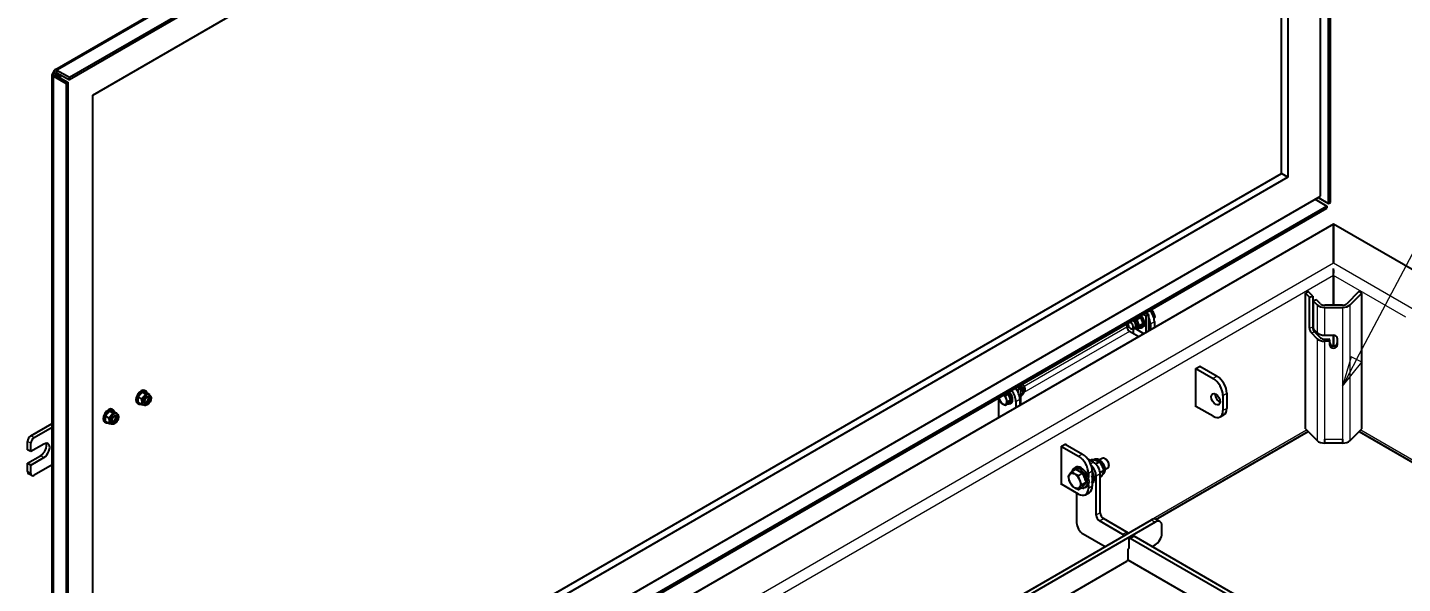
# Model space of a CAD drawing. Header units: millimetres. Extents: x 0 to 5890, y 0 to 4150.
# Drawn here: x 4041 to 5186, y 2961 to 3424 of the extents above; entities that cross this region are included whole.
import ezdxf

# ---------------------------------------------------------------- set-up
doc = ezdxf.new("R2010")
doc.units = ezdxf.units.MM
doc.header["$LTSCALE"] = 10
for name, color, linetype, lineweight in [('Symbol', 7, 'Continuous', 18), ('Visible', 7, 'Continuous', 25), ('Visible Narrow', 7, 'Continuous', 18)]:
    doc.layers.add(name, color=color, linetype=linetype, lineweight=lineweight)
doc.styles.add('Note Text', font='arial.ttf')

# ---------------------------------------------------------------- blocks, each defined once
blk = doc.blocks.new('Balloon3')
at = {"layer": 'Symbol'}
for p, q in [((514.78, 314.75), (524.82, 333.73)), ((514.33, 314.98), (513.61, 312.54)), ((515.22, 314.52), (514.33, 314.98)), ((514.78, 314.75), (513.61, 312.54)), ((513.61, 312.54), (515.22, 314.52))]:
    blk.add_line(p, q, dxfattribs=at)
at = {"layer": 'Symbol', "flags": 128}
blk.add_lwpolyline([(514.33, 314.98), (513.61, 312.54), (515.22, 314.52), (514.33, 314.98)], dxfattribs=at)
at = {"layer": 'Symbol'}
blk.add_circle((526.57, 337.04), 3.75, dxfattribs=at)
blk.add_solid([(514.33, 314.98), (513.61, 312.54), (515.22, 314.52), (514.33, 314.98)], dxfattribs=at)
at = {"layer": 'Symbol', "insert": (526.57, 337.06), "char_height": 2.5, "attachment_point": 5, "style": 'Note Text'}
blk.add_mtext('3', dxfattribs=at)

msp = doc.modelspace()

# ---------------------------------------------------------------- linework, layer by layer
at = {"layer": 'Visible'}
for p, q in [((4063.6, 3388.56), (5110.11, 3992.77)), ((5123.23, 3986.85), (4075.76, 3382.09)), ((5123.23, 3984.96), (4075.76, 3380.2)), ((5117.86, 3283.44), (5117.86, 3981.86)), ((5124.39, 3277.24), (5124.39, 3984.3)), ((5126.02, 3278.18), (5126.02, 3985.24)), ((4095.28, 3367.6), (5090.66, 3942.29)), ((5090.66, 3942.29), (5090.66, 3299.14)), ((5085.22, 3302.28), (5085.22, 3939.15)), ((4061.29, 2678.61), (4061.29, 3384.56)), ((4062.64, 3386.45), (4064.27, 3387.39)), ((4068.08, 3383.31), (4062.64, 3386.45)), ((4062.64, 3384.56), (4062.64, 3386.45)), ((4064.27, 3384.17), (4062.64, 3383.23)), ((4062.64, 3382.68), (4062.64, 3383.23)), ((4062.64, 3383.23), (4072.97, 3377.26)), ((4064.27, 3384.17), (4074.61, 3378.2)), ((4065.42, 3388.05), (4065.9, 3388.33)), ((4075.76, 3382.09), (4065.42, 3388.05)), ((4065.42, 3386.17), (4065.42, 3388.05)), ((4065.42, 3386.17), (4075.76, 3380.2)), ((4069.23, 3383.97), (4068.08, 3383.31)), ((4068.08, 3383.31), (4068.08, 3381.97)), ((4075.76, 3380.2), (4075.76, 3382.09)), ((4074.61, 3378.2), (4072.97, 3377.26)), ((4072.97, 3377.26), (4072.97, 2670.2)), ((4074.61, 3378.2), (4074.61, 2671.15)), ((4095.28, 2724.46), (4095.28, 3367.6)), ((4095.28, 2730.74), (5085.22, 3302.28)), ((5090.66, 3299.14), (4095.28, 2724.46)), ((5090.66, 3299.14), (5085.22, 3302.28)), ((4074.61, 2681.12), (5117.86, 3283.44)), ((5113.44, 3280.89), (5123.23, 3275.24)), ((5115.75, 3282.22), (5124.39, 3277.24)), ((5124.39, 3277.24), (5126.02, 3278.18)), ((4075.76, 2670.48), (5123.23, 3275.24)), ((4075.76, 2668.59), (5123.23, 3273.35)), ((5123.23, 3275.24), (5123.23, 3273.35)), ((5128.74, 3260.2), (4084.4, 2657.25)), ((5128.74, 3227.54), (5128.74, 3260.2)), ((5128.74, 3260.2), (5128.74, 3227.54)), ((5229.37, 3202.11), (5128.74, 3260.2)), ((5128.74, 3217.49), (5128.74, 3192.65)), ((5128.74, 3192.65), (5128.74, 3217.49)), ((5107.59, 3204.03), (5105.34, 3202.73)), ((5105.34, 3202.73), (5108.67, 3199.39)), ((5105.34, 3089.67), (5105.34, 3202.73)), ((5111.34, 3200.28), (5107.59, 3204.03)), ((5108.67, 3199.39), (5111.34, 3200.28)), ((5108.67, 3173.64), (5108.67, 3199.39)), ((5111.34, 3200.28), (5111.34, 3174.53)), ((5114.41, 3197.2), (5111.75, 3196.32)), ((5111.75, 3196.32), (5115.08, 3192.98)), ((5111.75, 3196.32), (5111.75, 3173.71)), ((5117.75, 3193.87), (5114.41, 3197.2)), ((5149.89, 3204.03), (5139.73, 3193.87)), ((5142.4, 3192.98), (5152.14, 3202.73)), ((5152.14, 3202.73), (5149.89, 3204.03)), ((5152.14, 3089.67), (5152.14, 3202.73)), ((4972.36, 3183.73), (4970.18, 3184.99)), ((4972.36, 3186.25), (4974.54, 3184.99)), ((4972.36, 3183.73), (4974.54, 3184.99)), ((4974.54, 3184.99), (4974.54, 3171.17)), ((4976.59, 3187.2), (4977.87, 3187.94)), ((5136.07, 3192.65), (5121.41, 3192.65)), ((5121.41, 3190.87), (5136.07, 3190.87)), ((4961.17, 3173.09), (4963.54, 3174.46)), ((4962.02, 3168.97), (4962.02, 3173.27)), ((4970.73, 3168.97), (4963.95, 3172.89)), ((4964.7, 3173.15), (4965.45, 3173.59)), ((4967.81, 3182.14), (4965.2, 3180.63)), ((4967.81, 3174.31), (4965.2, 3172.81)), ((4969.77, 3177.1), (4967.16, 3175.59)), ((4970, 3174.64), (4969.13, 3174.13)), ((4972.36, 3183.73), (4972.36, 3169.92)), ((4976.17, 3177.14), (4976.17, 3172.12)), ((4978.92, 3182.38), (4979.83, 3182.9)), ((4979.43, 3179.02), (4979.43, 3174)), ((5112.13, 3172.69), (5115.08, 3169.74)), ((4966.38, 3166.46), (4958.76, 3170.86)), ((5115.08, 3164.72), (5110.21, 3169.59)), ((5112.87, 3170.48), (5117.75, 3165.61)), ((5121.41, 3167.63), (5128.74, 3167.63)), ((5121.41, 3164.39), (5124.89, 3164.39)), ((5124.89, 3162.61), (5121.41, 3162.61)), ((5125.66, 3161.98), (5125.66, 3163.76)), ((5125.66, 3159.47), (5125.66, 3161.98)), ((5128.74, 3167.63), (5128.74, 3158.73)), ((5128.74, 3158.73), (5128.74, 3167.63)), ((5131.82, 3165.12), (5131.82, 3159.47)), ((5014.11, 3140), (5017.64, 3142.05)), ((5014.11, 3107.97), (5014.11, 3140)), ((5014.11, 3139.85), (5028.38, 3131.6)), ((5017.23, 3141.81), (5031.65, 3133.49)), ((5017.64, 3142.05), (5017.64, 3141.58)), ((4133.2, 3116.06), (4135.81, 3114.56)), ((4136.59, 3120.28), (4139.2, 3118.77)), ((4139.47, 3121.2), (4138.6, 3121.7)), ((4139.97, 3119.97), (4142.58, 3118.47)), ((4142.54, 3117.86), (4141.78, 3118.29)), ((4849.98, 3099.26), (4849.98, 3115.23)), ((4857.81, 3118.62), (4855.44, 3117.26)), ((4856.52, 3119.37), (4857.81, 3118.62)), ((4857.81, 3118.62), (4859.76, 3113.58)), ((4864.08, 3123.15), (4865.75, 3122.18)), ((4867.93, 3123.44), (4865.75, 3124.7)), ((4867.93, 3123.44), (4865.75, 3122.18)), ((4865.75, 3122.18), (4865.75, 3120.49)), ((4867.04, 3123.95), (4868.11, 3124.57)), ((4867.93, 3123.44), (4867.93, 3109.62)), ((4867.93, 3118.3), (4870.07, 3119.53)), ((4867.93, 3116.64), (4868.11, 3116.75)), ((4869.5, 3118.19), (4869.05, 3117.93)), ((4871.31, 3121.21), (4870.74, 3120.88)), ((5036.54, 3117.47), (5036.54, 3104.91)), ((5039.81, 3119.36), (5039.81, 3106.8)), ((4109.39, 3104.58), (4112, 3103.07)), ((4112.28, 3105.5), (4111.41, 3106)), ((4112.78, 3104.27), (4115.39, 3102.77)), ((4133.32, 3110.54), (4132.45, 3111.04)), ((4133.2, 3111.55), (4135.81, 3110.04)), ((4137.75, 3109.56), (4136.99, 3110)), ((4857.81, 3110.8), (4855.44, 3109.44)), ((4859.76, 3113.58), (4857.4, 3112.22)), ((4859.76, 3113.58), (4857.81, 3110.8)), ((4860.12, 3111.2), (4859.25, 3110.7)), ((4864.12, 3112.45), (4864.12, 3107.42)), ((4867.38, 3114.33), (4867.38, 3109.31)), ((5028.38, 3100.2), (5014.11, 3108.44)), ((5014.51, 3108.21), (5014.11, 3107.97)), ((4043.6, 3084.03), (4061.29, 3094.24)), ((4106.12, 3094.84), (4105.25, 3095.34)), ((4106, 3100.36), (4108.61, 3098.85)), ((4106, 3095.85), (4108.61, 3094.34)), ((4110.55, 3093.86), (4109.8, 3094.29)), ((4115.34, 3102.15), (4114.59, 3102.59)), ((5034.15, 3099.63), (5037.42, 3101.51)), ((4046.32, 3082.46), (4061.29, 3091.1)), ((4980.77, 3014.41), (5107.45, 3087.56)), ((5105.34, 3089.67), (5115.08, 3079.93)), ((5121.41, 3077.82), (5121.41, 3081.27)), ((5136.07, 3081.27), (5136.07, 3077.82)), ((5142.4, 3079.93), (5152.14, 3089.67)), ((5150.02, 3087.56), (5253.4, 3027.87)), ((4040.88, 3072.41), (4040.88, 3079.32)), ((4043.6, 3070.84), (4040.88, 3072.41)), ((4043.6, 3070.84), (4043.6, 3077.75)), ((4054.48, 3077.12), (4043.6, 3070.84)), ((4902.05, 3075.31), (4905.59, 3077.35)), ((4902.05, 3043.28), (4902.05, 3075.31)), ((4902.05, 3075.16), (4916.33, 3066.91)), ((4905.18, 3077.12), (4919.6, 3068.8)), ((4905.59, 3077.35), (4905.59, 3076.88)), ((5121.41, 3078.19), (5136.07, 3078.19)), ((4040.88, 3061.1), (4051.76, 3067.38)), ((4043.6, 3059.53), (4040.88, 3061.1)), ((4040.88, 3054.19), (4040.88, 3061.1)), ((4043.6, 3059.53), (4054.48, 3065.81)), ((4043.6, 3052.62), (4043.6, 3059.53)), ((4061.29, 3059.69), (4046.32, 3051.05)), ((4928.85, 3061.89), (4924.11, 3064.62)), ((4926.21, 3063.41), (4927.93, 3064.4)), ((4929.65, 3064.18), (4929.36, 3064.02)), ((4930.64, 3060.5), (4933.59, 3062.2)), ((4936.06, 3065.1), (4933.87, 3063.84)), ((4938.91, 3064.56), (4938.36, 3064.87)), ((4941.63, 3059.85), (4941.63, 3059.22)), ((4044.4, 3050.86), (4041.68, 3052.43)), ((4913.96, 3056.06), (4910.48, 3054.06)), ((4912.54, 3056.85), (4913.9, 3057.63)), ((4913.96, 3056.06), (4919.69, 3052.75)), ((4916.22, 3050.75), (4919.69, 3052.75)), ((4919.69, 3052.75), (4922.56, 3045.35)), ((4924.49, 3052.78), (4924.49, 3049.2)), ((4927.76, 3054.67), (4927.76, 3051.08)), ((4931.02, 3017.92), (4931.02, 3050.58)), ((4934.24, 3053.25), (4937.22, 3054.97)), ((4934.28, 3019.81), (4934.28, 3052.47)), ((4935.19, 3049.95), (4934.28, 3049.42)), ((4936.67, 3052.01), (4936.06, 3051.66)), ((4940.67, 3057.11), (4938.48, 3055.84)), ((4916.33, 3035.51), (4902.05, 3043.75)), ((4902.46, 3043.52), (4902.05, 3043.28)), ((4914.7, 3036.45), (4914.7, 3011.64)), ((4916.22, 3039.27), (4919.69, 3041.27)), ((4919.09, 3043.35), (4922.56, 3045.35)), ((4922.56, 3045.35), (4919.69, 3041.27)), ((4921.77, 3040.86), (4923.13, 3041.65)), ((4922.1, 3034.94), (4925.37, 3036.82)), ((4924.49, 3043.17), (4924.49, 3040.22)), ((4927.76, 3045.06), (4927.76, 3042.1)), ((4251.83, 2595.33), (4976.98, 3014)), ((4980.25, 3012.11), (4255.09, 2593.44)), ((4953.32, 3001.91), (4933.74, 3013.21)), ((4956.59, 3003.79), (4937, 3015.1)), ((4984.09, 3012.49), (4980.83, 3014.38)), ((4920.14, 3002.22), (4938.36, 2991.7)), ((4985.69, 3002.69), (4985.69, 3008.97)), ((4957.67, 2989.66), (4957.95, 2989.82)), ((4957.67, 2981.49), (4957.67, 2989.66)), ((4958.22, 2997.82), (4958.22, 2990.29)), ((4961.8, 3000.41), (4958.54, 2998.53)), ((5067.55, 2935.96), (4959.31, 2998.45)), ((5070.81, 2937.84), (4962.57, 3000.34)), ((4977.53, 2991.7), (4980.25, 2993.27)), ((4870.64, 2929.99), (4956.59, 2979.61)), ((4957.48, 2980.67), (5052.59, 2925.75))]:
    msp.add_line(p, q, dxfattribs=at)
for centre, major_axis, ratio, start_param, end_param in [((4065.9, 3384.56), (-4.62, 0), 0.5773503, 5.4977871, 7.0685835), ((4065.9, 3384.56), (-2.31, 4), 0.5773503, 5.4977871, 7.0685835), ((4966.92, 3179.97), (3.08, -5.33), 0.5773503, 0, 2.0285584), ((4969.1, 3181.22), (5, -8.66), 0.5773503, 1.7941247, 1.8462299), ((4972.36, 3183.11), (5, -8.66), 0.5773503, 0.7853982, 1.8462299), ((5121.41, 3195.09), (-7.31, 0), 0.5773503, 0.5235988, 1.5707963), ((5121.41, 3195.09), (4.23, 0), 0.5773503, 3.6651914, 4.712389), ((5136.07, 3195.09), (4.23, 0), 0.5773503, 4.712389, 5.7595865), ((5136.07, 3195.09), (-7.31, 0), 0.5773503, 1.5707963, 2.6179939), ((4958.76, 3173.37), (-3.08, 0), 0.5773503, 4.9712936, 5.4977871), ((4958.76, 3173.37), (-1.54, 2.66), 0.5773503, 0.7853982, 2.3561945), ((4959.63, 3175.76), (1.54, -2.66), 0.5773503, 3.6282876, 8.938083), ((4962, 3177.13), (1.54, -2.66), 0.5773503, 1.8506348, 2.6548977), ((4961.78, 3177), (1.75, -3.04), 0.5773503, 5.7837058, 8.742124), ((4962, 3177.13), (1.75, -3.04), 0.5773503, 5.7837058, 6.2199043), ((4962, 3177.13), (1.54, -2.66), 0.5773503, 0, 1.2909579), ((4963.06, 3177.74), (2.39, -4.15), 0.5773503, 1.3089969, 2.1746273), ((4963.06, 3177.74), (2.39, -4.15), 0.5773503, 0, 0.2617994), ((4963.06, 3177.74), (2.39, -4.15), 0.5773503, 0.2617994, 1.3089969), ((4966.05, 3179.46), (3.08, -5.33), 0.5773503, 5.7638028, 8.3117438), ((4969.1, 3181.22), (5, -8.66), 0.5773503, 0.7853982, 1.4785581), ((5110.21, 3172.1), (-0.97, 2.92), 0.4082483, 0.8860771, 2.4568735), ((5112.87, 3172.99), (0.97, -2.92), 0.4082483, 4.0276698, 5.5984661), ((5112.13, 3173.32), (-0.243, 0.73), 0.4082483, 0.8860771, 2.4568735), ((5121.41, 3171.85), (7.31, 0), 0.5773503, 3.6651914, 4.712389), ((5121.41, 3166.83), (-7.31, 0), 0.5773503, 0.5235988, 1.5707963), ((5121.41, 3166.83), (4.23, 0), 0.5773503, 3.6651914, 4.712389), ((5124.89, 3163.76), (0.769, 0), 0.8164966, 0, 1.5707963), ((5124.89, 3161.98), (0.769, 0), 0.8164966, 0, 1.5707963), ((5128.74, 3161.25), (-3.08, 0), 0.8164966, 0, 3.1415927), ((5128.74, 3165.12), (3.08, 0), 0.8164966, 0, 1.5707963), ((5128.74, 3159.47), (3.08, 0), 0.8164966, 3.1415927, 6.2831853), ((4869.77, 3123.88), (1.54, -2.66), 0.5773503, 0, 2.6548977), ((5028.38, 3122.18), (5.77, -9.99), 0.5773503, 0.7853982, 2.3561945), ((5031.65, 3124.07), (-5.77, 9.99), 0.5773503, 3.9269908, 5.4977871), ((4135.53, 3116.37), (-3.08, -5.33), 0.5773503, 3.1415927, 6.2831853), ((4136.4, 3115.87), (-3.08, -5.33), 0.5773503, 2.6222102, 6.8025678), ((4139.39, 3114.14), (2.39, 4.15), 0.5773503, 1.3089969, 2.3561945), ((4139.39, 3114.14), (2.39, 4.15), 0.5773503, 0.2617994, 1.3089969), ((4140.44, 3113.53), (1.54, 2.66), 0.5773503, 1.8506348, 7.5741432), ((4139.39, 3114.14), (1.54, 2.66), 0.5773503, 3.4922695, 5.9325084), ((4139.39, 3114.14), (1.54, 2.66), 0.5773503, 3.4922695, 5.9325084), ((4140.44, 3113.53), (1.75, 3.04), 0.5773503, 3.2048737, 6.2199043), ((4139.39, 3114.14), (2.39, 4.15), 0.5773503, 0, 0.2617994), ((4853.29, 3114.36), (2.38, -4.13), 0.5773503, 4.105582, 8.4607886), ((4856.18, 3116.03), (-2.38, 4.13), 0.5773503, 5.0643699, 5.319196), ((4856.18, 3116.03), (3.08, -5.33), 0.5773503, 5.7638028, 8.3117438), ((4856.18, 3116.03), (-2.38, 4.13), 0.5773503, 3.9392997, 4.9618795), ((4857.05, 3116.53), (3.08, -5.33), 0.5773503, 0, 2.0285584), ((4857.05, 3116.53), (5, -8.66), 0.5773503, 0.7853982, 1.8462299), ((4860.31, 3118.41), (5, -8.66), 0.5773503, 0.7853982, 1.8462299), ((5033.82, 3116.22), (2.6, -4.5), 0.5773503, 3.8212665, 5.6035115), ((4108.33, 3100.67), (-3.08, -5.33), 0.5773503, 3.1415927, 6.2831853), ((4109.2, 3100.17), (-3.08, -5.33), 0.5773503, 2.6222102, 6.8025678), ((4139.39, 3114.14), (-2.39, -4.15), 0.5773503, 5.4977871, 6.2831853), ((4856.18, 3116.03), (2.38, -4.13), 0.5773503, 0.0117019, 0.5118969), ((5028.38, 3109.62), (5.77, -9.99), 0.5773503, 5.4977871, 7.0685835), ((5031.65, 3111.51), (5.77, -9.99), 0.5773503, 0, 0.7853982), ((4112.19, 3098.44), (2.39, 4.15), 0.5773503, 1.3089969, 2.3561945), ((4112.19, 3098.44), (-2.39, -4.15), 0.5773503, 5.4977871, 6.2831853), ((4112.19, 3098.44), (2.39, 4.15), 0.5773503, 0.2617994, 1.3089969), ((4113.25, 3097.83), (1.54, 2.66), 0.5773503, 1.8506348, 7.5741432), ((4112.19, 3098.44), (1.54, 2.66), 0.5773503, 3.4922695, 5.9325084), ((4112.19, 3098.44), (1.54, 2.66), 0.5773503, 3.4922695, 5.9325084), ((4113.25, 3097.83), (1.75, 3.04), 0.5773503, 3.2048737, 6.2199043), ((4112.19, 3098.44), (2.39, 4.15), 0.5773503, 0, 0.2617994), ((4043.6, 3080.89), (1.92, 3.33), 0.5773503, 0.7853982, 2.3561945), ((4046.32, 3079.32), (1.92, 3.33), 0.5773503, 0.7853982, 2.3561945), ((4051.76, 3073.04), (3.46, 6), 0.5773503, 3.9269908, 5.8794706), ((4054.48, 3071.47), (3.46, 6), 0.5773503, 3.9269908, 7.0685835), ((5121.41, 3082.04), (7.31, 0), 0.5773503, 3.6651914, 4.712389), ((5136.07, 3082.04), (7.31, 0), 0.5773503, 4.712389, 5.7595865), ((4917.15, 3048.86), (-4.62, 7.99), 0.5773503, 2.5852834, 6.8394946), ((4918.51, 3049.64), (-4.62, 7.99), 0.5773503, 3.1415927, 6.2831853), ((4916.33, 3057.49), (5.77, -9.99), 0.5773503, 0.7853982, 2.3561945), ((4919.6, 3059.38), (-5.77, 9.99), 0.5773503, 3.9269908, 5.4977871), ((4925.58, 3053.72), (3.85, -6.66), 0.5773503, 0.7853982, 2.083884), ((4928.85, 3055.61), (-3.85, 6.66), 0.5773503, 3.9269908, 5.4977871), ((4938.36, 3061.1), (2.31, -4), 0.5773503, 0, 3.1415927), ((4938.91, 3061.42), (-1.92, 3.33), 0.5773503, 3.9269908, 5.4977871), ((4043.6, 3055.76), (-1.92, -3.33), 0.5773503, 5.4977871, 6.2831853), ((4046.32, 3054.19), (-1.92, -3.33), 0.5773503, 5.4977871, 7.0685835), ((4917.15, 3048.86), (-3.51, 6.08), 0.5773503, 5.1367028, 5.8588714), ((4917.15, 3048.86), (-3.51, 6.08), 0.5773503, 4.0265806, 4.8745986), ((4921.5, 3051.37), (4.62, -7.99), 0.5773503, 0.3742603, 1.196536), ((4922.86, 3052.15), (4.62, -7.99), 0.5773503, 0.0626639, 1.5081324), ((4916.33, 3044.93), (5.77, -9.99), 0.5773503, 5.4977871, 7.0685835), ((4917.15, 3048.86), (3.51, -6.08), 0.5773503, 0.0478514, 0.4757473), ((4919.6, 3046.81), (5.77, -9.99), 0.5773503, 0, 0.7853982), ((4933.74, 3016.35), (1.92, -3.33), 0.5773503, 3.9269908, 5.4977871), ((4937, 3018.24), (-1.92, 3.33), 0.5773503, 0.7853982, 2.3561945), ((4976.98, 3007.72), (3.85, 6.66), 0.5773503, 0, 0.7853982), ((4980.25, 3005.83), (3.85, 6.66), 0.5773503, 5.4977871, 7.0685835), ((4920.14, 3008.5), (-3.85, 6.66), 0.5773503, 0.7853982, 2.3561945), ((4953.32, 3000.65), (0.77, -1.33), 0.5773503, 1.3930857, 2.3561945), ((4956.59, 3002.54), (-0.77, 1.33), 0.5773503, 4.5346784, 5.4977871), ((4980.25, 2999.55), (-3.85, -6.66), 0.5773503, 0.7853982, 2.3561945), ((4957.67, 2990.6), (0.385, -0.666), 0.5773503, 6.0213859, 7.0685835), ((4959.31, 2997.2), (-0.77, 1.33), 0.5773503, 5.4977871, 7.0685835), ((4962.57, 2999.08), (-0.77, 1.33), 0.5773503, 5.4977871, 6.2831853), ((4956.59, 2980.87), (0.77, 1.33), 0.5773503, 3.9269908, 5.4977871)]:
    msp.add_ellipse(centre, major_axis=major_axis, ratio=ratio, start_param=start_param, end_param=end_param, dxfattribs=at)
for centre, major_axis in [((4140.67, 3113.41), (-1.75, -3.04)), ((5030.56, 3114.33), (-2.6, 4.5)), ((4113.47, 3097.7), (-1.75, -3.04)), ((4913.07, 3046.5), (-3.51, 6.08))]:
    msp.add_ellipse(centre, major_axis=major_axis, ratio=0.5773503, dxfattribs=at)
for points, knots in [([(5128.74, 3217.49), (5128.74, 3218.59), (5128.67, 3219.76), (5128.66, 3221.05), (5128.66, 3221.28), (5128.67, 3222.09), (5128.7, 3222.64), (5128.74, 3223.17)], [0, 0, 0, 0, 0.27672696, 0.27672696, 0.33663418, 0.33663418, 0.49173782, 0.49173782, 0.49173782, 0.49173782]), ([(5128.74, 3217.49), (5128.74, 3218.59), (5128.81, 3219.76), (5128.82, 3221.05), (5128.82, 3221.28), (5128.8, 3222.09), (5128.77, 3222.64), (5128.74, 3223.17)], [0, 0, 0, 0, 0.27672696, 0.27672696, 0.33663418, 0.33663418, 0.49173782, 0.49173782, 0.49173782, 0.49173782]), ([(4964.7, 3173.15), (4964.44, 3173), (4964.14, 3172.91), (4963.51, 3172.83), (4963.17, 3172.86), (4962.47, 3173.04), (4962.1, 3173.21), (4961.75, 3173.43)], [2.35619449, 2.35619449, 2.35619449, 2.35619449, 2.5993223, 2.5993223, 2.86696248, 2.86696248, 3.17980529, 3.17980529, 3.17980529, 3.17980529]), ([(4142.54, 3117.86), (4142.8, 3117.7), (4143.03, 3117.5), (4143.41, 3116.99), (4143.55, 3116.68), (4143.75, 3115.97), (4143.79, 3115.56), (4143.76, 3114.66), (4143.67, 3114.18), (4143.38, 3113.22), (4143.18, 3112.75), (4142.69, 3111.85), (4142.4, 3111.43), (4141.75, 3110.66), (4141.4, 3110.32), (4140.63, 3109.77), (4140.22, 3109.55), (4139.4, 3109.28), (4138.99, 3109.23), (4138.29, 3109.32), (4138, 3109.41), (4137.75, 3109.56)], [2.3561945, 2.3561945, 2.3561945, 2.3561945, 2.5993223, 2.5993223, 2.8669625, 2.8669625, 3.1887948, 3.1887948, 3.538968, 3.538968, 3.8871992, 3.8871992, 4.2324161, 4.2324161, 4.5795698, 4.5795698, 4.930502, 4.930502, 5.261265, 5.261265, 5.4977871, 5.4977871, 5.4977871, 5.4977871]), ([(4869.5, 3118.19), (4869.76, 3118.34), (4869.99, 3118.55), (4870.37, 3119.06), (4870.51, 3119.36), (4870.71, 3120.07), (4870.75, 3120.49), (4870.72, 3121.38), (4870.63, 3121.87), (4870.34, 3122.82), (4870.14, 3123.3), (4869.65, 3124.19), (4869.36, 3124.62), (4868.72, 3125.38), (4868.36, 3125.71), (4867.99, 3125.99)], [0.7853982, 0.7853982, 0.7853982, 0.7853982, 1.028526, 1.028526, 1.2961662, 1.2961662, 1.6179985, 1.6179985, 1.9681717, 1.9681717, 2.3164029, 2.3164029, 2.6616198, 2.6616198, 3.0048628, 3.0048628, 3.0048628, 3.0048628]), ([(4115.34, 3102.15), (4115.6, 3102), (4115.83, 3101.79), (4116.21, 3101.29), (4116.35, 3100.98), (4116.56, 3100.27), (4116.6, 3099.85), (4116.56, 3098.96), (4116.47, 3098.48), (4116.19, 3097.52), (4115.99, 3097.05), (4115.5, 3096.15), (4115.21, 3095.73), (4114.56, 3094.96), (4114.2, 3094.62), (4113.44, 3094.06), (4113.03, 3093.84), (4112.21, 3093.58), (4111.79, 3093.53), (4111.09, 3093.62), (4110.81, 3093.71), (4110.55, 3093.86)], [2.3561945, 2.3561945, 2.3561945, 2.3561945, 2.5993223, 2.5993223, 2.8669625, 2.8669625, 3.1887948, 3.1887948, 3.538968, 3.538968, 3.8871992, 3.8871992, 4.2324161, 4.2324161, 4.5795698, 4.5795698, 4.930502, 4.930502, 5.261265, 5.261265, 5.4977871, 5.4977871, 5.4977871, 5.4977871]), ([(4936.67, 3052.01), (4937.06, 3052.23), (4937.39, 3052.54), (4937.95, 3053.29), (4938.16, 3053.74), (4938.45, 3054.78), (4938.5, 3055.4), (4938.45, 3056.71), (4938.32, 3057.42), (4937.89, 3058.82), (4937.6, 3059.51), (4936.87, 3060.83), (4936.45, 3061.45), (4935.5, 3062.57), (4934.97, 3063.06), (4933.85, 3063.88), (4933.26, 3064.2), (4932.06, 3064.59), (4931.45, 3064.67), (4930.44, 3064.54), (4930.02, 3064.4), (4929.65, 3064.18)], [3.765512, 3.765512, 3.765512, 3.765512, 4.0106499, 4.0106499, 4.2804264, 4.2804264, 4.603301, 4.603301, 4.9523985, 4.9523985, 5.2993226, 5.2993226, 5.6433901, 5.6433901, 5.9893465, 5.9893465, 6.339012, 6.339012, 6.6698578, 6.6698578, 6.9071047, 6.9071047, 6.9071047, 6.9071047])]:
    msp.add_open_spline(points, degree=3, knots=knots, dxfattribs=at)
for points, weights in [([(4976.75, 3188.78), (4977.31, 3188.41), (4977.87, 3187.94)], [1.06709463125, 1.0491851071, 1]), ([(4977.87, 3187.94), (4979.21, 3185.63), (4979.83, 3182.9)], [1, 1.15470053838, 1]), ([(4965.2, 3180.63), (4964.4, 3180.95), (4963.75, 3181.28)], [1, 1.02446022859, 1.01739337731]), ([(4964.56, 3173.08), (4964.86, 3172.94), (4965.2, 3172.81)], [1.01488616935, 1.01016598384, 1]), ([(4965.99, 3178), (4965.54, 3179.17), (4965.2, 3180.63)], [1, 1.0379548493, 1]), ([(4965.2, 3172.81), (4965.54, 3173.44), (4965.99, 3174.09)], [1, 1.0379548493, 1]), ([(4967.16, 3175.59), (4966.45, 3176.83), (4965.99, 3178)], [1, 1.0379548493, 1]), ([(4965.99, 3174.09), (4966.45, 3174.73), (4967.16, 3175.59)], [1, 1.0379548493, 1]), ([(4966.69, 3182.98), (4967.25, 3182.6), (4967.81, 3182.14)], [1.01739337731, 1.02446022859, 1]), ([(4967.81, 3182.14), (4968.53, 3180.9), (4968.98, 3179.73)], [1, 1.0379548493, 1]), ([(4968.98, 3175.81), (4968.53, 3175.17), (4967.81, 3174.31)], [1, 1.0379548493, 1]), ([(4968.98, 3179.73), (4969.44, 3178.56), (4969.77, 3177.1)], [1, 1.0379548493, 1]), ([(4969.77, 3177.1), (4969.44, 3176.46), (4968.98, 3175.81)], [1, 1.0379548493, 1]), ([(4979.83, 3182.9), (4979.51, 3182.3), (4979.1, 3181.7)], [1, 1.07259041158, 1.07705736466]), ([(4133.01, 3113.92), (4133.01, 3114.96), (4133.2, 3116.06)], [1, 1.0379548493, 1]), ([(4133.2, 3116.06), (4133.92, 3117.3), (4134.7, 3118.28)], [1, 1.0379548493, 1]), ([(4134.7, 3118.28), (4135.49, 3119.26), (4136.59, 3120.28)], [1, 1.0379548493, 1]), ([(4137.69, 3116.55), (4136.91, 3115.58), (4135.81, 3114.56)], [1, 1.0379548493, 1]), ([(4136.59, 3120.28), (4137.3, 3120.31), (4138.09, 3120.24)], [1, 1.0379548493, 1]), ([(4139.2, 3118.77), (4138.48, 3117.53), (4137.69, 3116.55)], [1, 1.0379548493, 1]), ([(4138.09, 3120.24), (4138.88, 3120.17), (4139.97, 3119.97)], [1, 1.0379548493, 1]), ([(4141.08, 3118.51), (4140.3, 3118.58), (4139.2, 3118.77)], [1, 1.0379548493, 1]), ([(4142.58, 3118.47), (4141.87, 3118.44), (4141.08, 3118.51)], [1, 1.0379548493, 1]), ([(4142.67, 3117.77), (4142.64, 3118.1), (4142.58, 3118.47)], [1.01488616935, 1.01016598384, 1]), ([(4849.89, 3115.54), (4850.45, 3113.58), (4851.53, 3111.7)], [1.05111648173, 1.12239680648, 1]), ([(4855.44, 3117.26), (4854.64, 3117.58), (4853.99, 3117.91)], [1, 1.0491851071, 1.06709463125]), ([(4857.4, 3112.22), (4856.07, 3114.53), (4855.44, 3117.26)], [1, 1.15470053838, 1]), ([(4866.99, 3125.41), (4867.55, 3125.04), (4868.11, 3124.57)], [1.01739337731, 1.02446022859, 1]), ([(4868.11, 3124.57), (4868.83, 3123.33), (4869.28, 3122.16)], [1, 1.0379548493, 1]), ([(4869.28, 3118.25), (4868.83, 3117.61), (4868.11, 3116.75)], [1, 1.0379548493, 1]), ([(4869.28, 3122.16), (4869.73, 3120.99), (4870.07, 3119.53)], [1, 1.0379548493, 1]), ([(4870.07, 3119.53), (4869.73, 3118.9), (4869.28, 3118.25)], [1, 1.0379548493, 1]), ([(4107.51, 3102.58), (4108.29, 3103.56), (4109.39, 3104.58)], [1, 1.0379548493, 1]), ([(4109.39, 3104.58), (4110.11, 3104.6), (4110.89, 3104.53)], [1, 1.0379548493, 1]), ([(4110.89, 3104.53), (4111.68, 3104.46), (4112.78, 3104.27)], [1, 1.0379548493, 1]), ([(4133.2, 3111.55), (4133.01, 3112.87), (4133.01, 3113.92)], [1, 1.0379548493, 1]), ([(4135.81, 3114.56), (4136, 3113.24), (4136, 3112.19)], [1, 1.0379548493, 1]), ([(4136, 3112.19), (4136, 3111.14), (4135.81, 3110.04)], [1, 1.0379548493, 1]), ([(4135.81, 3110.04), (4136.65, 3109.89), (4137.3, 3109.82)], [1, 1.02892942038, 1.01375847525]), ([(4851.53, 3111.7), (4853.13, 3110.36), (4855.44, 3109.44)], [1, 1.15470053838, 1]), ([(4855.44, 3109.44), (4856.07, 3110.62), (4857.4, 3112.22)], [1, 1.15470053838, 1]), ([(4105.81, 3098.21), (4105.81, 3099.26), (4106, 3100.36)], [1, 1.0379548493, 1]), ([(4106, 3095.85), (4105.81, 3097.17), (4105.81, 3098.21)], [1, 1.0379548493, 1]), ([(4106, 3100.36), (4106.72, 3101.6), (4107.51, 3102.58)], [1, 1.0379548493, 1]), ([(4110.5, 3100.85), (4109.71, 3099.87), (4108.61, 3098.85)], [1, 1.0379548493, 1]), ([(4108.61, 3098.85), (4108.8, 3097.53), (4108.8, 3096.49)], [1, 1.0379548493, 1]), ([(4108.8, 3096.49), (4108.8, 3095.44), (4108.61, 3094.34)], [1, 1.0379548493, 1]), ([(4108.61, 3094.34), (4109.46, 3094.19), (4110.1, 3094.12)], [1, 1.02892942038, 1.01375847525]), ([(4112, 3103.07), (4111.28, 3101.83), (4110.5, 3100.85)], [1, 1.0379548493, 1]), ([(4113.88, 3102.81), (4113.1, 3102.88), (4112, 3103.07)], [1, 1.0379548493, 1]), ([(4115.39, 3102.77), (4114.67, 3102.74), (4113.88, 3102.81)], [1, 1.0379548493, 1]), ([(4115.48, 3102.07), (4115.44, 3102.4), (4115.39, 3102.77)], [1.01488616935, 1.01016598384, 1]), ([(4927.93, 3064.4), (4929.72, 3063.97), (4931.04, 3063.46)], [1, 1.0379548493, 1]), ([(4931.04, 3063.46), (4932.35, 3062.95), (4933.59, 3062.2)], [1, 1.0379548493, 1]), ([(4933.59, 3062.2), (4934.84, 3060.42), (4935.69, 3058.74)], [1, 1.0379548493, 1]), ([(4935.69, 3058.74), (4936.53, 3057.07), (4937.22, 3054.97)], [1, 1.0379548493, 1]), ([(4910.48, 3054.06), (4908.53, 3051.72), (4907.61, 3049.98)], [1, 1.15470053838, 1]), ([(4907.61, 3049.98), (4908.53, 3045.98), (4910.48, 3042.58)], [1, 1.15470053838, 1]), ([(4916.22, 3050.75), (4912.83, 3052.1), (4910.48, 3054.06)], [1, 1.15470053838, 1]), ([(4919.09, 3043.35), (4917.14, 3046.75), (4916.22, 3050.75)], [1, 1.15470053838, 1]), ([(4936.48, 3052.62), (4936.01, 3051.45), (4935.19, 3049.95)], [1, 1.0379548493, 1]), ([(4937.22, 3054.97), (4936.96, 3053.78), (4936.48, 3052.62)], [1, 1.0379548493, 1]), ([(4910.48, 3042.58), (4912.83, 3040.62), (4916.22, 3039.27)], [1, 1.15470053838, 1]), ([(4916.22, 3039.27), (4917.14, 3041.01), (4919.09, 3043.35)], [1, 1.15470053838, 1])]:
    msp.add_rational_spline(points, weights, degree=2, dxfattribs=at)
at = {"layer": 'Visible Narrow'}
for p, q in [((5112.42, 3992.54), (4065.9, 3388.33)), ((4062.64, 3382.68), (4062.64, 2676.72)), ((5128.74, 3227.54), (4140.97, 2657.25)), ((5201.08, 3185.78), (5128.74, 3227.54)), ((5128.74, 3217.49), (4151.47, 2653.27)), ((5188.96, 3182.73), (5128.74, 3217.49)), ((5115.08, 3192.98), (5115.08, 3169.74)), ((5121.41, 3167.63), (5121.41, 3190.87)), ((5136.07, 3190.87), (5136.07, 3081.27)), ((5142.4, 3079.93), (5142.4, 3192.98)), ((4871.02, 3125.22), (4956.59, 3174.63)), ((4956.59, 3174.63), (4956.59, 3177.14)), ((4976.17, 3177.14), (4979.43, 3179.02)), ((5108.67, 3173.64), (5111.34, 3174.53)), ((4958.76, 3170.86), (4870.68, 3120)), ((5110.21, 3169.59), (5112.87, 3170.48)), ((5115.08, 3164.72), (5115.08, 3079.93)), ((5121.41, 3081.27), (5121.41, 3162.61)), ((5124.89, 3164.39), (5124.89, 3162.61)), ((5031.65, 3133.49), (5028.38, 3131.6)), ((5036.54, 3117.47), (5039.81, 3119.36)), ((4864.12, 3112.45), (4867.38, 3114.33)), ((5039.81, 3106.8), (5036.54, 3104.91)), ((4046.32, 3082.46), (4043.6, 3084.03)), ((4957.35, 3002.98), (5106.13, 3088.88)), ((5121.41, 3081.27), (5136.07, 3081.27)), ((5151.34, 3088.88), (5255.2, 3028.91)), ((4043.6, 3077.75), (4040.88, 3079.32)), ((4054.48, 3065.81), (4051.76, 3067.38)), ((4919.6, 3068.8), (4916.33, 3066.91)), ((4928.85, 3061.89), (4926.46, 3060.51)), ((4043.6, 3052.62), (4040.88, 3054.19)), ((4924.49, 3052.78), (4927.76, 3054.67)), ((4931.02, 3050.58), (4934.28, 3052.47)), ((4927.76, 3042.1), (4924.49, 3040.22)), ((4934.28, 3019.81), (4931.02, 3017.92)), ((4933.74, 3013.21), (4937, 3015.1)), ((4976.98, 3014), (4980.25, 3012.11)), ((4956.59, 3003.79), (4953.32, 3001.91)), ((4850.47, 2941.27), (4938.09, 2991.86)), ((4959.31, 2998.45), (4962.57, 3000.34))]:
    msp.add_line(p, q, dxfattribs=at)
for centre, major_axis, start_param, end_param in [((4962.3, 3177.3), (2.39, -4.15), 0, 2.1746273), ((4140.14, 3113.71), (-2.39, -4.15), 3.1415927, 6.2831853), ((4867.1, 3122.34), (2.39, -4.15), 0, 2.1746273), ((4112.95, 3098.01), (-2.39, -4.15), 3.1415927, 6.2831853), ((4933.16, 3058.1), (3.51, -6.09), 0, 3.1415927)]:
    msp.add_ellipse(centre, major_axis=major_axis, ratio=0.5773503, start_param=start_param, end_param=end_param, dxfattribs=at)

# ---------------------------------------------------------------- block references
at = {"layer": 'Symbol', "xscale": 10, "yscale": 10, "zscale": 10}
msp.add_blockref('Balloon3', (0, 0), dxfattribs=at)

doc.saveas('drawing.dxf')
